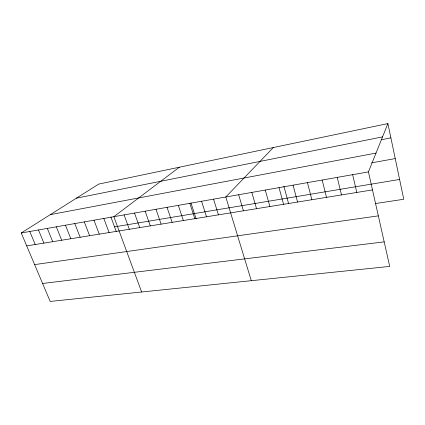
<?xml version="1.0" encoding="UTF-8"?>
<svg xmlns="http://www.w3.org/2000/svg" width="425" height="425" viewBox="0 0 425 425"><rect width="100%" height="100%" fill="white"/><g stroke="black" fill="none" stroke-linecap="round" stroke-linejoin="round"><path stroke-width="0.64" d="M368.443 171.902L387.903 123.569L98.706 184.089L21.25 232.99L50.182 301.431L389.714 266.417L368.443 171.902L21.25 232.99M273.349 147.539L225.787 196.998L251.287 280.691M179.371 167.206L113.863 216.692L141.631 292.002M76.404 198.167L382.543 136.882M381.151 139.793L390.894 137.859M50.293 214.652L376.024 153.074M371.588 162.876L395.229 158.567M114.548 226.865L399.601 179.44M26.706 245.894L372.497 189.911M375.307 203.57L403.75 199.267L387.903 123.569M34.616 264.605L378.34 215.868M42.596 283.486L384.189 241.873M29.787 231.487L35.227 244.513M38.473 229.957L43.897 243.111M47.313 228.406L52.721 241.682M56.307 226.822L61.699 240.226M65.471 225.208L70.842 238.749M74.795 223.566L80.15 237.24M84.293 221.898L89.622 235.71M93.968 220.192L99.269 234.148M103.822 218.461L109.103 232.555M110.904 217.021L116.301 231.593M124.095 214.891L129.317 229.282M134.523 213.058L139.713 227.598M145.153 211.188L150.307 225.882M155.996 209.281L161.112 224.134M167.052 207.336L172.13 222.349M178.33 205.349L183.361 220.532M191.006 203.06L196.148 218.923M189.832 203.325L194.825 218.678M201.572 201.259L206.513 216.782M213.552 199.155L218.445 214.853M238.659 194.735L243.435 210.805M251.812 192.419L256.53 208.686M265.258 190.055L269.907 206.523M279.007 187.637L283.587 204.308M283.863 186.198L288.591 203.586M293.064 185.162L297.569 202.045M307.45 182.633L311.876 199.729M322.166 180.041L326.506 197.359M337.232 177.39L341.482 194.932M352.649 174.68L356.809 192.451"/></g></svg>
